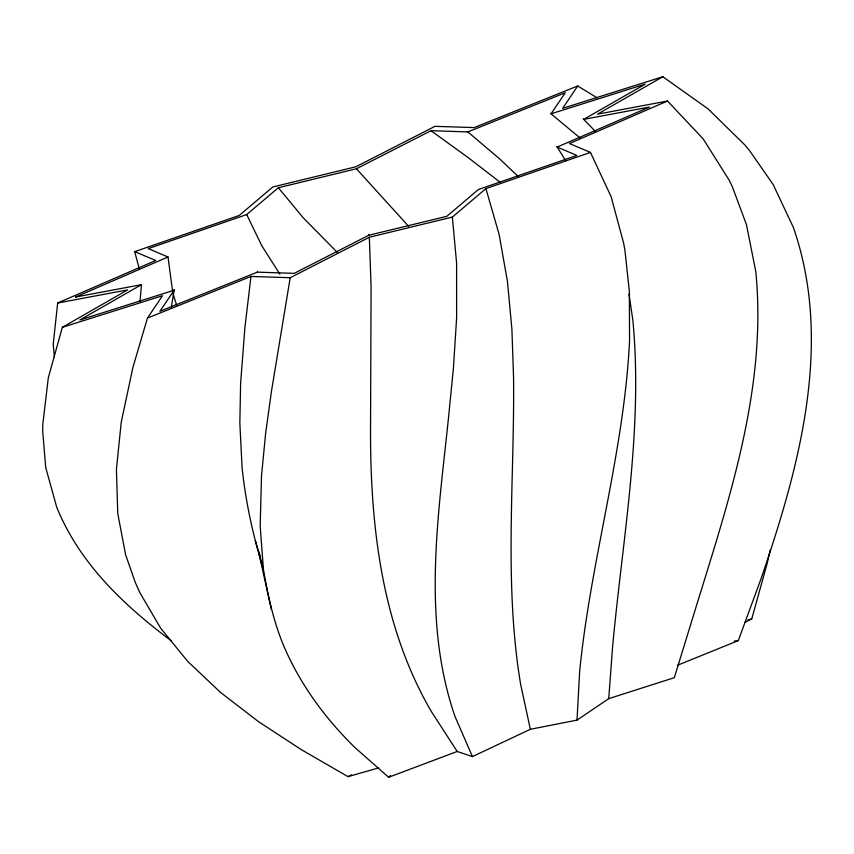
<?xml version="1.0" encoding="UTF-8"?>
<svg xmlns="http://www.w3.org/2000/svg" width="854" height="854" viewBox="0 0 854 854"><rect width="100%" height="100%" fill="white"/><g stroke="black" fill="none" stroke-linecap="round" stroke-linejoin="round"><path stroke-width="1.28" d="M577.005 720.135L579.652 671.543C590.53 560.512 624.028 452.759 629.537 341.066L629.387 291.758L624.979 250.702L623.719 243.497L611.186 196.847L590.466 152.407L569.437 143.557L667.497 101.028L703.162 138.871L729.199 180.215L732.348 186.748L746.428 224.57L755.769 271.423C767.693 391.676 726.199 508.045 691.665 621.274L674.318 677.681L608.731 698.647L577.005 720.135L530.355 729.284L472.433 756.601L457.21 751.467L431.846 712.311C382.058 627.669 370.412 527.441 370.529 430.96L371.084 286.784L369.344 237.252L452.364 217.076L485.915 188.606L590.466 152.407M608.731 698.647L612.542 647.439C622.513 538.564 643.265 429.551 632.825 319.887L628.971 294.128M139.992 301.697L141.444 284.681L75.664 297.011L75.728 296.338M139.362 269.202L134.708 251.642L155.738 260.491L57.677 303.01L53.215 344.258L54.357 356.823M369.344 237.252L290.211 277.71L250.969 276.461L244.927 327.338L240.604 383.563L239.846 423.296L242.13 468.173C245.771 502.462 253.136 536.152 263.395 569.052C267.942 595.74 273.675 622.299 284.329 647.289C300.789 685.228 325.523 718.748 354.976 747.592L388.613 777.279L457.21 751.467M141.444 284.681L79.902 319.951L174.152 290.221L159.89 311.294L257.342 272.138L257.428 271.369M171.398 306.853L174.269 289.485M290.211 277.71L271.519 390.908L265.647 433.159L261.505 475.966L260.192 526.203L263.395 569.052L258.57 551.609L259.979 555.356M770.308 549.581L767.244 563.192L751.787 618.819L744.763 622.459M57.677 303.01L127.641 289.88L62.342 327.328L48.315 377.778L42.796 424.363L42.7 431.089L45.678 467.351L56.674 507.073C79.422 563.277 123.713 605.272 171.376 640.874M62.342 327.328L162.495 295.719L147.454 318.062L132.904 367.455L121.236 422.218L116.411 469.486L117.767 513.574L125.57 554.609L135.295 582.481L139.907 592.751L160.701 628.245L187.688 661.348L220.492 692.391L258.591 721.705L301.345 749.663L348.016 776.649L378.461 767.949M677.435 665.298L738.294 640.596L760.967 578.98C799.12 467.522 833.568 343.308 793.377 227.452L773.158 184.549L749.631 150.688L744.816 144.924L708.073 108.885L662.832 76.721L562.669 108.33L577.72 85.976L597.053 97.815M388.613 777.279L390.545 775.56M257.342 272.138L294.192 273.355L368.736 235.266L446.813 216.308L478.475 189.481L576.877 155.428L557.171 147.059L649.51 107.038L583.73 119.368L645.272 84.098L551.022 113.817L565.284 92.755L467.832 131.911L430.982 130.694L356.438 168.782L278.361 187.741L246.699 214.567L148.297 248.621L168.003 256.99L172.7 292.207M662.832 76.721L597.533 114.169L667.497 101.028M348.016 776.649L351.528 774.834M168.003 256.99L75.664 297.011M577.72 85.976L474.205 127.588L434.964 126.339L355.83 166.797L272.81 186.973L239.259 215.443L134.708 251.642M147.454 318.062L250.969 276.461M747.987 619.908L751.787 618.819M734.344 641.055L738.294 640.596M430.982 130.694L468.099 157.552L500.327 182.393M550.435 113.326L580.421 138.295M467.277 131.431L499.494 158.759L518.357 176.629M337.383 252.464L303.17 217.727L278.361 187.741M583.197 118.823L595.484 131.484M408.532 226.203L356.438 168.782M279.845 274.155L261.751 245.674L246.699 214.567M556.787 146.44L565.594 160.541M472.433 756.601L454.936 716.314C421.791 619.929 438.209 516.531 448.51 417.734L453.421 368.106L456.634 317.795L456.602 263.139L452.364 217.076M176.607 305.156L172.935 293.242M255.293 540.571L258.196 550.392M485.915 188.606L499.152 234.583L507.457 281.542L511.898 329.046L513.542 376.689C514.716 479.201 503.679 582.556 520.641 684.342L530.355 729.284M258.57 551.609L271.316 609.404M368.704 234.519L368.736 235.266"/></g></svg>
